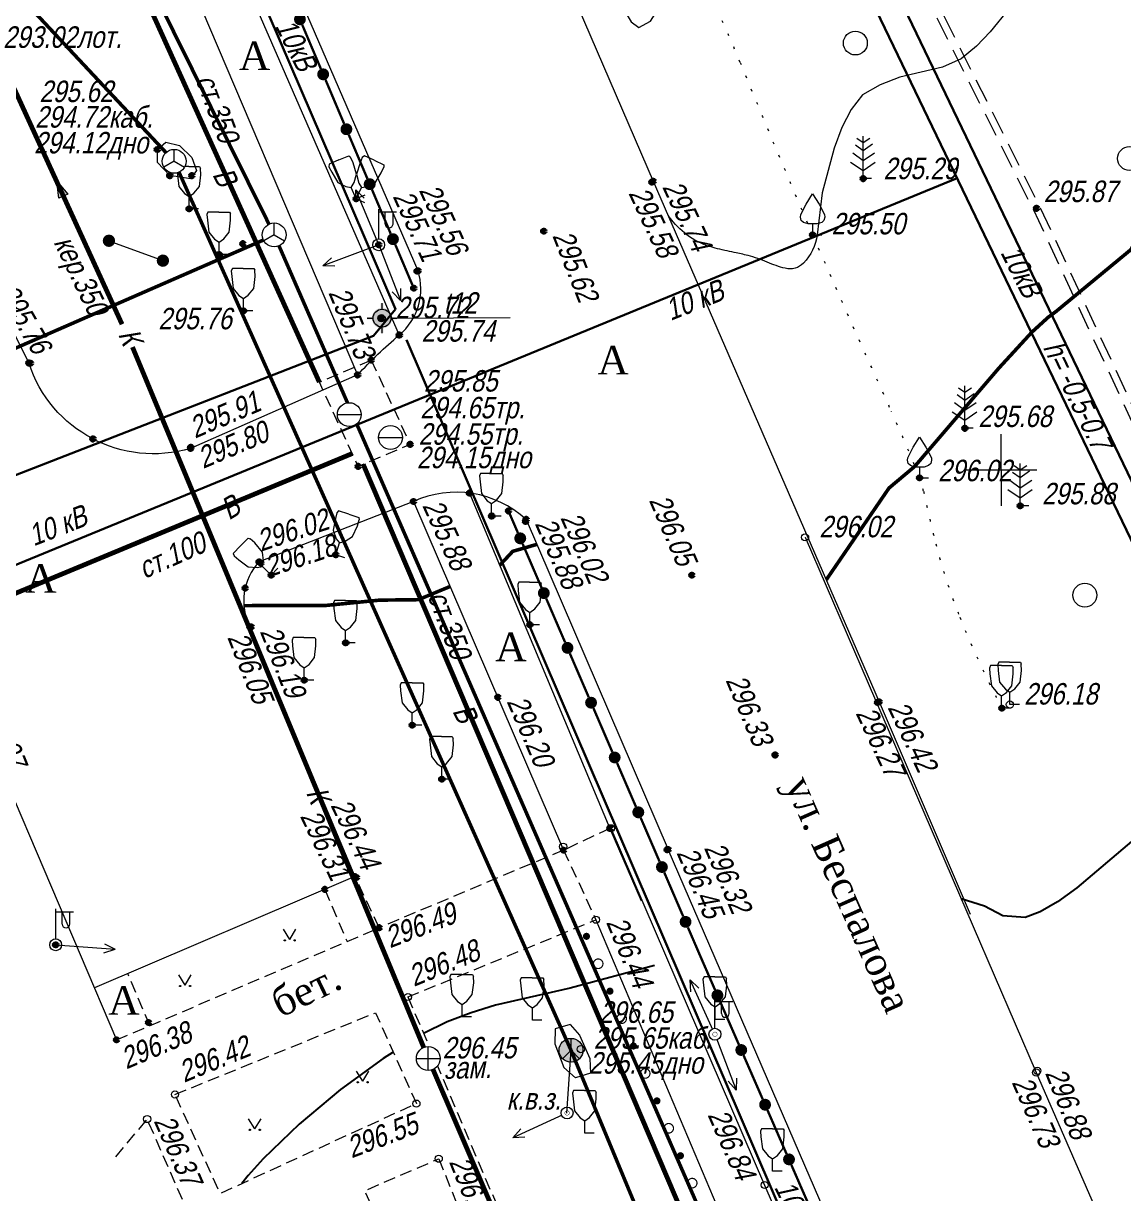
# Model space of a CAD drawing. Header units: metres. Extents: x 5191936 to 10384803, y 4968698 to 9938221.
# Drawn here: x 5192409.03 to 5192455.13, y 4968819.68 to 4968868.71 of the extents above; entities that cross this region are included whole.
import ezdxf

# ---------------------------------------------------------------- set-up
doc = ezdxf.new("R2010")
doc.units = ezdxf.units.M
doc.set_wipeout_variables(frame=1)
for name, pattern in [('71100000a', [1, 0, -1]), ('COMMUN', [6, 5, -1]), ('DASHED', [0.75, 0.5, -0.25]), ('DASHEDX2', [1.5, 1, -0.5])]:
    doc.linetypes.add(name, pattern=pattern)
doc.layers.get('0').update_dxf_attribs({"lineweight": 18})
for name, color, linetype, lineweight in [('31252100', 7, 'Continuous', 18), ('51361400', 7, 'Continuous', 18), ('51361800', 7, 'Continuous', 18), ('51361960', 7, 'Continuous', 18), ('51472300', 7, 'Continuous', 18), ('51478610', 7, 'Continuous', 18), ('71100000', 7, 'Continuous', 18), ('71133200', 7, 'Continuous', 18), ('71133300', 7, 'Continuous', 18), ('71133600', 7, 'Continuous', 18), ('82211000', 7, 'Continuous', 18), ('Commun', 7, 'Continuous', 18), ('ELE_SKLAD', 7, 'Continuous', 18), ('GEO_POINTS', 7, 'Continuous', 18), ('Grid', 7, 'Continuous', 18), ('Otm', 7, 'Continuous', 18), ('R_Поверхность5_CNT-MAJ', 7, 'Continuous', 18), ('R_Поверхность5_CNT-MIN', 7, 'Continuous', 18), ('Sit', 7, 'Continuous', 18), ('Text', 7, 'Continuous', 18), ('Text_com', 7, 'Continuous', 18), ('Us_znak', 7, 'Continuous', 18), ('Us_znak_fon', 7, 'Continuous', 18)]:
    doc.layers.add(name, color=color, linetype=linetype, lineweight=lineweight)
doc.layers.add('71224000', color=7, linetype='Continuous')
doc.layers.add('R_Поверхность1_CNT-MIN', color=7, linetype='Continuous')
doc.styles.add('eskd', font='ESKD1.shx', dxfattribs={"width": 1.2, "oblique": 15})
doc.styles.get("Standard").update_dxf_attribs({"font": 'arial.ttf', "width": 0.8, "oblique": 13, "height": 0.9})
doc.styles.add('style1', font='times.ttf', dxfattribs={"height": 1})
doc.linetypes.add('KABELww_500', pattern='A,0.0001,-0.4,[131,ltypeshp.shx,S=0.4,R=90,X=0.4,Y=-0.4],0.2,[131,ltypeshp.shx,S=0.2,R=90,X=0.4,Y=-0.2],3.6,[131,ltypeshp.shx,S=0.2,R=-90,X=-0.4,Y=0.2],0.2,[131,ltypeshp.shx,S=0.4,R=-90,X=-0.4,Y=0.4],-0.8,4,-0.4', length=9.6001)
doc.linetypes.add('TEL_500', pattern='A,0.0001,-0.5,1.5,[133,ltypeshp.shx,S=0.1,R=0,X=-0.1,Y=0],1.5,-0.5', length=4.0001)
doc.linetypes.add('ПОДЗ_ЛИНИИ_СВЯЗИ', pattern='A,4.8,-0.2,[133,ltypeshp.shx,S=0.2,R=0,X=-0.2,Y=0],-0.2,4.8,-2', length=12)

# ---------------------------------------------------------------- blocks, each defined once
blk = doc.blocks.new('GAZON')
at = {"layer": 'Us_znak', "linetype": 'COMMUN', "lineweight": -2}
for points in [[(-0.233, -0.041, 1), (-0.183, -0.041, 1)], [(0.183, -0.041, 1), (0.233, -0.041, 1)]]:
    blk.add_hatch(color=0, dxfattribs=at).paths.add_polyline_path(points)
at = {"layer": 'Us_znak', "color": 0, "linetype": 'COMMUN', "lineweight": -2}
for points in [[(0, 0), (-0.26, 0.427)], [(0, 0), (0.26, 0.427)]]:
    blk.add_lwpolyline(points, dxfattribs=at)
for centre in [(-0.208, -0.041), (0.208, -0.041)]:
    blk.add_circle(centre, 0.025, dxfattribs=at)
blk = doc.blocks.new('71133200')
for p, q in [((-0.924145, 3.560442), (-1.024145, 3.360442)), ((-1.024145, 3.360442), (-0.977382, 2.864397)), ((-0.024145, 3.560442), (-0.924145, 3.560442)), ((-0.024145, 3.560442), (0.875855, 3.560442)), ((0.875855, 3.560442), (0.958164, 3.395824)), ((0.975974, 2.864397), (0.958164, 3.395824)), ((-0.977382, 2.864397), (-0.861899, 1.88241)), ((0.861899, 1.88241), (0.975974, 2.864397)), ((-0.861899, 1.88241), (-0.374616, 1.28565)), ((-0.374616, 1.28565), (0, 1.039723)), ((0, 1.039723), (0.401375, 1.321765)), ((0, 0), (0, 1.039723)), ((0.401375, 1.321765), (0.861899, 1.88241)), ((0.8, 0), (0, 0))]:
    blk.add_line(p, q)
at = {"style": 'eskd', "oblique": 14.99997778}
blk.add_attdef('Z', (1.873004, -0.239356), '', height=2, dxfattribs=at)
blk = doc.blocks.new('KOVER')
at = {"layer": 'Us_znak', "lineweight": -2}
blk.add_hatch(color=0, dxfattribs=at).paths.add_polyline_path([(-0.21, 0, 1), (0.21, 0, 1)])
at = {"layer": 'Us_znak_fon', "true_color": 0xffffff}
blk.add_hatch(color=7, dxfattribs=at).paths.add_polyline_path([(-0.26, 0, 1), (0.26, 0, 1)])
at = {"layer": 'Us_znak', "color": 0, "lineweight": -2}
blk.add_circle((0, 0), 0.21, dxfattribs=at)
blk = doc.blocks.new('51472300')
for p, q in [((0, 0.5), (0, 3)), ((0, 2.75), (1.5, 2.75)), ((0.538, 1.74), (0.538, 2.75)), ((1.2, 1.74), (1.2, 2.75))]:
    blk.add_line(p, q)
at = {"color": 7}
for radius in [0.5, 0.05]:
    blk.add_circle((0, 0), radius, dxfattribs=at)
blk.add_arc((0.869, 1.752), 0.331, 182.15673, 357.84327)
at = {"oblique": 15}
blk.add_attdef('Z', (1.021, -1.366), '', height=2, dxfattribs=at)
blk = doc.blocks.new('NAPR')
at = {"layer": 'Us_znak', "color": 0, "linetype": 'Continuous', "lineweight": -2}
for p in [(-0.191, 2.038), (0.189, 2.037)]:
    blk.add_line(p, (0, 2.5), dxfattribs=at)
blk.add_lwpolyline([(0, 0), (0, 2.5)], dxfattribs=at)
blk = doc.blocks.new('71133300')
for p, q in [((0, 0.91), (0, 0)), ((0, 0), (0.76, 0))]:
    blk.add_line(p, q)
blk.add_lwpolyline([(0, 0.91), (-0.385, 0.91), (-0.76, 1.03), (-0.95, 1.21), (-1.01, 1.47), (-0.99, 1.69), (-0.54, 2.57), (0, 3.42), (0.54, 2.57), (0.99, 1.69), (1.01, 1.47), (0.95, 1.21), (0.76, 1.03), (0.385, 0.91)], close=True)
at = {"style": 'eskd', "oblique": 15}
blk.add_attdef('Z', (1.77, -0.69), '', height=2, dxfattribs=at)
blk = doc.blocks.new('71133600')
for p, q in [((-0.52, 3.393), (0, 3.023)), ((0, 3.023), (0.55, 3.393)), ((-0.86, 2.163), (0, 1.513)), ((0, 1.513), (0.96, 2.163))]:
    blk.add_line(p, q)
for points in [[(0.71, 0), (0, 0), (0, 3.55)], [(-0.64, 2.838), (0, 2.368), (0, 2.368), (0.78, 2.928)], [(-1.05, 1.38), (0, 0.67), (1, 1.38)]]:
    blk.add_lwpolyline(points)
at = {"style": 'eskd', "oblique": 14.99998}
blk.add_attdef('Z', (2.033, -0.191), '', height=2, dxfattribs=at)
blk = doc.blocks.new('*U51')
at = {"layer": '82211000', "linetype": 'Continuous', "ltscale": 0.5}
for points in [[(5192420.521, 4968869.11, 1), (5192420.716, 4968868.65, 1)], [(5192421.496, 4968866.808, 1), (5192421.691, 4968866.348, 1)], [(5192422.47, 4968864.506, 1), (5192422.665, 4968864.045, 1)], [(5192423.445, 4968862.204, 1), (5192423.64, 4968861.743, 1)], [(5192424.42, 4968859.902, 1), (5192424.615, 4968859.441, 1)]]:
    blk.add_hatch(color=256, dxfattribs=at).paths.add_polyline_path(points, flags=0)
at = {"layer": '82211000', "linetype": 'Continuous', "ltscale": 0.5, "const_width": 0.1}
for points in [[(5192420.716, 4968868.65), (5192421.496, 4968866.808)], [(5192421.691, 4968866.348), (5192422.47, 4968864.506)], [(5192422.665, 4968864.045), (5192423.445, 4968862.204)], [(5192423.64, 4968861.743), (5192424.42, 4968859.902)]]:
    blk.add_lwpolyline(points, dxfattribs=at)
at = {"layer": '82211000', "ltscale": 0.5, "const_width": 0.1}
blk.add_lwpolyline([(5192424.615, 4968859.441), (5192425.388, 4968857.617)], dxfattribs=at)
blk = doc.blocks.new('*U57')
at = {"layer": '82211000', "linetype": 'Continuous', "ltscale": 0.5}
for points in [[(5192429.752, 4968847.366, 1), (5192429.95, 4968846.907, 1)], [(5192430.741, 4968845.07, 1), (5192430.939, 4968844.611, 1)], [(5192431.731, 4968842.774, 1), (5192431.928, 4968842.315, 1)], [(5192432.72, 4968840.478, 1), (5192432.918, 4968840.019, 1)], [(5192433.709, 4968838.182, 1), (5192433.907, 4968837.723, 1)], [(5192434.699, 4968835.887, 1), (5192434.897, 4968835.427, 1)], [(5192435.688, 4968833.591, 1), (5192435.886, 4968833.132, 1)], [(5192436.678, 4968831.295, 1), (5192436.875, 4968830.836, 1)]]:
    blk.add_hatch(color=256, dxfattribs=at).paths.add_polyline_path(points, flags=0)
at = {"layer": '82211000', "linetype": 'Continuous', "ltscale": 0.5, "flags": 128}
blk.add_lwpolyline([(5192429.356, 4968848.284, 0.1, 0.1, 0), (5192429.752, 4968847.366, 0, 0, 0)], format="xyseb", dxfattribs=at)
at = {"layer": '82211000', "linetype": 'Continuous', "ltscale": 0.5, "const_width": 0.1}
for points in [[(5192429.95, 4968846.907), (5192430.741, 4968845.07)], [(5192430.939, 4968844.611), (5192431.731, 4968842.774)], [(5192431.928, 4968842.315), (5192432.72, 4968840.478)], [(5192432.918, 4968840.019), (5192433.709, 4968838.182)], [(5192433.907, 4968837.723), (5192434.699, 4968835.887)], [(5192434.897, 4968835.427), (5192435.688, 4968833.591)], [(5192435.886, 4968833.132), (5192436.678, 4968831.295)]]:
    blk.add_lwpolyline(points, dxfattribs=at)
at = {"layer": '82211000', "ltscale": 0.5, "const_width": 0.1}
blk.add_lwpolyline([(5192436.875, 4968830.836), (5192437.386, 4968829.652)], dxfattribs=at)
blk = doc.blocks.new('31252100a')
blk.add_circle((0, 0), 1)
blk = doc.blocks.new('51361960a')
at = {"style": 'eskd', "oblique": 15}
for tag, p in [('Z', (1.722, 1.4)), ('Z1', (1.722, -1)), ('Z2', (1.722, -3.4))]:
    blk.add_attdef(tag, p, '', height=2, dxfattribs=at)
at = {"color": 7}
blk.add_wipeout([(-0.098, 1), (-0.292, 0.962), (-0.474, 0.886), (-0.637, 0.777), (-0.777, 0.637), (-0.886, 0.474), (-0.962, 0.292), (-1, 0.098), (-1, -0.098), (-0.962, -0.292), (-0.886, -0.474), (-0.777, -0.637), (-0.637, -0.777), (-0.474, -0.886), (-0.292, -0.962), (-0.098, -1), (0.098, -1), (0.292, -0.962), (0.474, -0.886), (0.637, -0.777), (0.777, -0.637), (0.886, -0.474), (0.962, -0.292), (1, -0.098), (1, 0.098), (0.962, 0.292), (0.886, 0.474), (0.777, 0.637), (0.637, 0.777), (0.474, 0.886), (0.292, 0.962), (0.098, 1)], dxfattribs=at)
blk.add_wipeout([(-0.098, 1), (-0.292, 0.962), (-0.474, 0.886), (-0.637, 0.777), (-0.777, 0.637), (-0.886, 0.474), (-0.962, 0.292), (-1, 0.098), (-1, -0.098), (-0.962, -0.292), (-0.886, -0.474), (-0.777, -0.637), (-0.637, -0.777), (-0.474, -0.886), (-0.292, -0.962), (-0.098, -1), (0.098, -1), (0.292, -0.962), (0.474, -0.886), (0.637, -0.777), (0.777, -0.637), (0.886, -0.474), (0.962, -0.292), (1, -0.098), (1, 0.098), (0.962, 0.292), (0.886, 0.474), (0.777, 0.637), (0.637, 0.777), (0.474, 0.886), (0.292, 0.962), (0.098, 1)], dxfattribs=at)
for q in [(0, 1), (-0.867, -0.498), (0.867, -0.498)]:
    blk.add_line((0, 0), q)
blk.add_circle((0, 0), 1)
blk = doc.blocks.new('51361400a')
at = {"style": 'eskd', "oblique": 15}
for tag, p in [('Z', (1.722, 1.4)), ('Z1', (1.722, -1)), ('Z2', (1.722, -3.4))]:
    blk.add_attdef(tag, p, '', height=2, dxfattribs=at)
at = {"color": 7}
blk.add_wipeout([(-0.098, 1), (-0.292, 0.962), (-0.474, 0.886), (-0.637, 0.777), (-0.777, 0.637), (-0.886, 0.474), (-0.962, 0.292), (-1, 0.098), (-1, -0.098), (-0.962, -0.292), (-0.886, -0.474), (-0.777, -0.637), (-0.637, -0.777), (-0.474, -0.886), (-0.292, -0.962), (-0.098, -1), (0.098, -1), (0.292, -0.962), (0.474, -0.886), (0.637, -0.777), (0.777, -0.637), (0.886, -0.474), (0.962, -0.292), (1, -0.098), (1, 0.098), (0.962, 0.292), (0.886, 0.474), (0.777, 0.637), (0.637, 0.777), (0.474, 0.886), (0.292, 0.962), (0.098, 1)], dxfattribs=at)
blk.add_line((-1, 0), (1, 0))
blk.add_circle((0, 0), 1)
blk = doc.blocks.new('A$C52264BE2')
at = {"layer": 'Sit'}
h = blk.add_hatch(color=32, dxfattribs=at)
h.dxf.hatch_style = 1
h.paths.add_polyline_path([(0, 0.374), (0.714, 0.443), (0.15, 0)])
at = {"layer": 'Sit', "color": 32, "elevation": 285.308}
blk.add_lwpolyline([(0, 0.374), (0.714, 0.443), (0.15, 0), (0, 0.374)], dxfattribs=at)
blk = doc.blocks.new('POINT')
at = {"layer": 'Us_znak', "linetype": 'Continuous', "lineweight": -2}
h = blk.add_hatch(color=0, dxfattribs=at)
edge = h.paths.add_edge_path()
edge.add_arc((0, 0), 0.05, 0, 360)
at = {"layer": 'Us_znak_fon', "linetype": 'Continuous', "true_color": 0xffffff}
blk.add_hatch(color=7, dxfattribs=at).paths.add_polyline_path([(-0.422, 0.05, -0.346708), (-0.05, 0.422), (-0.05, 0.625), (0.05, 0.625), (0.05, 0.422, -0.346708), (0.422, 0.05), (0.625, 0.05), (0.625, -0.05), (0.422, -0.05, -0.346708), (0.05, -0.422), (0.05, -0.625), (-0.05, -0.625), (-0.05, -0.422, -0.346708), (-0.422, -0.05), (-0.625, -0.05), (-0.625, 0.05)])
at = {"layer": 'Us_znak', "color": 0, "linetype": 'Continuous', "lineweight": -2}
for p, q in [((0, 0.375), (0, 0.625)), ((-0.625, 0), (-0.375, 0)), ((0.375, 0), (0.625, 0)), ((0, -0.625), (0, -0.375))]:
    blk.add_line(p, q, dxfattribs=at)
for radius in [0.375, 0.05]:
    blk.add_circle((0, 0), radius, dxfattribs=at)
blk = doc.blocks.new('GRID')
at = {"layer": 'Grid', "color": 104}
blk.add_line((-1.5, 0), (1.5, 0), dxfattribs=at)
for points in [[(0, 0), (0, 1.5)], [(0, 0), (0, -1.5)]]:
    blk.add_lwpolyline(points, dxfattribs=at)
blk = doc.blocks.new('KOLTEL')
at = {"layer": 'Us_znak_fon', "linetype": 'DASHEDX2', "ltscale": 10, "true_color": 0xffffff}
blk.add_hatch(color=7, dxfattribs=at).paths.add_polyline_path([(-0.524, 0, 1), (0.524, 0, 1)])
at = {"layer": 'Us_znak', "color": 0, "linetype": 'Continuous', "lineweight": -2}
for q in [(0, 0.5), (-0.354, -0.354), (0.354, -0.354)]:
    blk.add_line((0, 0), q, dxfattribs=at)
blk.add_circle((0, 0), 0.5, dxfattribs=at)
blk = doc.blocks.new('51478610')
at = {"style": 'eskd', "oblique": 14.99998}
blk.add_attdef('Z', (1.108, -0.778), '', height=2, dxfattribs=at)
at = {"color": 7}
blk.add_wipeout([(0.5, 0.049), (0.481, 0.146), (0.443, 0.237), (0.388, 0.319), (0.319, 0.388), (0.237, 0.443), (0.146, 0.481), (0.049, 0.5), (-0.049, 0.5), (-0.146, 0.481), (-0.237, 0.443), (-0.319, 0.388), (-0.388, 0.319), (-0.443, 0.237), (-0.481, 0.146), (-0.5, 0.049), (-0.5, -0.049), (-0.481, -0.146), (-0.443, -0.237), (-0.388, -0.319), (-0.319, -0.388), (-0.237, -0.443), (-0.146, -0.481), (-0.049, -0.5), (0.049, -0.5), (0.146, -0.481), (0.237, -0.443), (0.319, -0.388), (0.388, -0.319), (0.443, -0.237), (0.481, -0.146), (0.5, -0.049)], dxfattribs=at)
at = {"color": 7, "const_width": 0.375}
blk.add_lwpolyline([(0.013, 0.013, 1), (-0.013, -0.013, 1), (0.013, 0.013)], format="xyb", close=True, dxfattribs=at)
blk.add_circle((0, 0), 0.5)
blk = doc.blocks.new('51361800a')
at = {"style": 'eskd', "oblique": 15}
for tag, p in [('Z', (1.722, 1.4)), ('Z1', (1.722, -1)), ('Z2', (1.722, -3.4))]:
    blk.add_attdef(tag, p, '', height=2, dxfattribs=at)
at = {"color": 7}
blk.add_wipeout([(-0.098, 1), (-0.292, 0.962), (-0.474, 0.886), (-0.637, 0.777), (-0.777, 0.637), (-0.886, 0.474), (-0.962, 0.292), (-1, 0.098), (-1, -0.098), (-0.962, -0.292), (-0.886, -0.474), (-0.777, -0.637), (-0.637, -0.777), (-0.474, -0.886), (-0.292, -0.962), (-0.098, -1), (0.098, -1), (0.292, -0.962), (0.474, -0.886), (0.637, -0.777), (0.777, -0.637), (0.886, -0.474), (0.962, -0.292), (1, -0.098), (1, 0.098), (0.962, 0.292), (0.886, 0.474), (0.777, 0.637), (0.637, 0.777), (0.474, 0.886), (0.292, 0.962), (0.098, 1)], dxfattribs=at)
for p, q in [((0, -1), (0, 1)), ((-1, 0), (1, 0))]:
    blk.add_line(p, q)
blk.add_circle((0, 0), 1)
blk = doc.blocks.new('*U389')
at = {"layer": '82211000', "linetype": 'Continuous', "ltscale": 0.5}
for points in [[(5192438.212, 4968827.758, 1), (5192438.012, 4968828.216, 1)], [(5192439.211, 4968825.466, 1), (5192439.011, 4968825.924, 1)], [(5192440.211, 4968823.175, 1), (5192440.011, 4968823.633, 1)], [(5192441.21, 4968820.883, 1), (5192441.01, 4968821.341, 1)], [(5192442.21, 4968818.592, 1), (5192442.01, 4968819.05, 1)], [(5192443.209, 4968816.3, 1), (5192443.009, 4968816.758, 1)], [(5192444.209, 4968814.009, 1), (5192444.009, 4968814.467, 1)], [(5192445.208, 4968811.717, 1), (5192445.008, 4968812.175, 1)], [(5192446.207, 4968809.425, 1), (5192446.008, 4968809.884, 1)], [(5192447.207, 4968807.134, 1), (5192447.007, 4968807.592, 1)], [(5192448.206, 4968804.842, 1), (5192448.006, 4968805.301, 1)], [(5192449.206, 4968802.551, 1), (5192449.006, 4968803.009, 1)], [(5192450.205, 4968800.259, 1), (5192450.005, 4968800.718, 1)], [(5192451.205, 4968797.968, 1), (5192451.005, 4968798.426, 1)]]:
    blk.add_hatch(color=256, dxfattribs=at).paths.add_polyline_path(points, flags=0)
at = {"layer": '82211000', "ltscale": 0.5}
blk.add_lwpolyline([(5192438.012, 4968828.216, 0.1, 0.1, 0), (5192437.386, 4968829.652, 0.1, 0.1, 0)], format="xyseb", dxfattribs=at)
at = {"layer": '82211000', "linetype": 'Continuous', "ltscale": 0.5}
for points in [[(5192439.011, 4968825.924, 0.1, 0.1, 0), (5192438.212, 4968827.758, 0.1, 0.1, 0)], [(5192440.011, 4968823.633, 0.1, 0.1, 0), (5192439.211, 4968825.466, 0.1, 0.1, 0)], [(5192441.01, 4968821.341, 0.1, 0.1, 0), (5192440.211, 4968823.175, 0.1, 0.1, 0)], [(5192442.01, 4968819.05, 0.1, 0.1, 0), (5192441.21, 4968820.883, 0.1, 0.1, 0)], [(5192443.009, 4968816.758, 0.1, 0.1, 0), (5192442.21, 4968818.592, 0.1, 0.1, 0)], [(5192444.009, 4968814.467, 0.1, 0.1, 0), (5192443.209, 4968816.3, 0.1, 0.1, 0)], [(5192445.008, 4968812.175, 0.1, 0.1, 0), (5192444.209, 4968814.009, 0.1, 0.1, 0)], [(5192446.008, 4968809.884, 0.1, 0.1, 0), (5192445.208, 4968811.717, 0.1, 0.1, 0)], [(5192447.007, 4968807.592, 0.1, 0.1, 0), (5192446.207, 4968809.425, 0.1, 0.1, 0)], [(5192448.006, 4968805.301, 0.1, 0.1, 0), (5192447.207, 4968807.134, 0.1, 0.1, 0)], [(5192449.006, 4968803.009, 0.1, 0.1, 0), (5192448.206, 4968804.842, 0.1, 0.1, 0)], [(5192450.005, 4968800.718, 0.1, 0.1, 0), (5192449.206, 4968802.551, 0.1, 0.1, 0)], [(5192451.005, 4968798.426, 0.1, 0.1, 0), (5192450.205, 4968800.259, 0.1, 0.1, 0)]]:
    blk.add_lwpolyline(points, format="xyseb", dxfattribs=at)
at = {"layer": '82211000', "linetype": 'Continuous', "ltscale": 0.5, "flags": 128}
blk.add_lwpolyline([(5192451.604, 4968797.051, 0.1, 0.1, 0), (5192451.205, 4968797.968, 0, 0, 0)], format="xyseb", dxfattribs=at)
blk = doc.blocks.new('*U393')
at = {"layer": '71224000', "linetype": 'Continuous', "ltscale": 0.5}
for points in [[(5192432.565, 4968830.597, 1), (5192432.683, 4968830.321, 1)], [(5192433.55, 4968828.299, 1), (5192433.668, 4968828.023, 1)], [(5192434.535, 4968826.001, 1), (5192434.653, 4968825.725, 1)], [(5192435.52, 4968823.703, 1), (5192435.638, 4968823.427, 1)], [(5192436.505, 4968821.405, 1), (5192436.623, 4968821.13, 1)]]:
    blk.add_hatch(color=256, dxfattribs=at).paths.add_polyline_path(points, flags=0)
at = {"layer": '71224000', "ltscale": 0.5, "flags": 128}
blk.add_lwpolyline([(5192432.604, 4968830.505), (5192432.624, 4968830.459)], dxfattribs=at)
at = {"layer": '71224000', "linetype": 'Continuous', "ltscale": 0.5, "const_width": 0.05}
for points in [[(5192433.038, 4968829.494, 1), (5192433.195, 4968829.126, 1)], [(5192434.023, 4968827.196, 1), (5192434.18, 4968826.828, 1)], [(5192435.008, 4968824.898, 1), (5192435.165, 4968824.53, 1)], [(5192435.992, 4968822.6, 1), (5192436.15, 4968822.232, 1)], [(5192436.977, 4968820.302, 1), (5192437.135, 4968819.935, 1)]]:
    blk.add_lwpolyline(points, format="xyb", close=True, dxfattribs=at)

msp = doc.modelspace()

# ---------------------------------------------------------------- linework, layer by layer
at = {"color": 192, "linetype": 'ПОДЗ_ЛИНИИ_СВЯЗИ', "lineweight": 60, "ltscale": 0.4, "const_width": 0.15, "flags": 128}
for points, elevation in [([(5192359.414, 4968975.202), (5192400.151, 4968879.163), (5192415.349, 4968862.931), (5192431.978, 4968825.684)], 290.481), ([(5192419.322, 4968860.298), (5192412.955, 4968873.145)], 295.619), ([(5192419.086, 4968859.632), (5192382.002, 4968843.455)], 295.619), ([(5192419.742, 4968859.39), (5192467.862, 4968749.101)], 295.619)]:
    msp.add_lwpolyline(points, dxfattribs=dict(at, elevation=elevation))
at = {"layer": '71100000', "linetype": '71100000a', "ltscale": 0.5}
msp.add_lwpolyline([(5192450.035, 4968840.02, -0.025435), (5192448.271, 4968843.83, -0.033015), (5192447.263, 4968846.905, -0.010565), (5192446.748, 4968849.109, 0.041009), (5192446.581, 4968849.668, 0.014385), (5192445.404, 4968852.443, -0.005343), (5192442.102, 4968859.852, -0.005186), (5192439.063, 4968867.076, 0.013408), (5192437.842, 4968869.851, 0.048157), (5192436.86, 4968871.498, -0.019154), (5192434.162, 4968875.479, -0.011167), (5192431.893, 4968879.309, -0.029325), (5192431.149, 4968880.834, -0.071855), (5192430.95, 4968881.604, -0.041893), (5192430.917, 4968882.963, -0.078018), (5192431.018, 4968883.425, -0.033707), (5192431.48, 4968884.412, -0.688426), (5192433.967, 4968884.061, 0.504722), (5192436.64, 4968882.894, 0.126735), (5192437.571, 4968883.807, 0.034981), (5192439.691, 4968887.949, 0.128452), (5192441.207, 4968898.148, 0.127487), (5192437.534, 4968907.864)], format="xyb", dxfattribs=at)
at = {"layer": 'Commun', "color": 1, "linetype": 'KABELww_500', "lineweight": 30, "flags": 128}
for points in [[(5192313.741, 4969113.03), (5192318.688, 4969101.205), (5192326.535, 4969083.027), (5192337.274, 4969058.319), (5192355.261, 4969016.032), (5192359.208, 4969007.01), (5192365.761, 4968992.071), (5192384.47, 4968949.726), (5192398.816, 4968916.917), (5192412.72, 4968884.388), (5192424.626, 4968856.733), (5192424.626, 4968856.733)], [(5192424.626, 4968856.733), (5192423.708, 4968855.615), (5192384.856, 4968840.509)]]:
    msp.add_lwpolyline(points, dxfattribs=at)
for points, elevation in [([(5192382.466, 4969011.289), (5192415.089, 4968933.441), (5192434.818, 4968889.937), (5192496.307, 4968762.206)], 289.986), ([(5192470.823, 4968955.324), (5192470.043, 4968959.241), (5192459.28, 4968956.949), (5192460.771, 4968950.247), (5192451.844, 4968948.527), (5192433.445, 4968895.36), (5192497.244, 4968762.638)], 289.986), ([(5192448.161, 4968862.219), (5192387.086, 4968837.14)], 294.626), ([(5192425.079, 4968855.453), (5192470.325, 4968750.235)], 289.986)]:
    msp.add_lwpolyline(points, dxfattribs=dict(at, elevation=elevation))
at = {"layer": 'Commun', "color": 32, "linetype": 'COMMUN', "ltscale": 0.7, "const_width": 0.2, "flags": 128}
for points in [[(5192390.778, 4968907.375), (5192407.624, 4968868.211), (5192413.165, 4968856.104)], [(5192413.603, 4968855.148), (5192425.998, 4968825.342)]]:
    msp.add_lwpolyline(points, dxfattribs=at)
at = {"layer": 'Commun', "color": 106, "linetype": 'COMMUN', "ltscale": 0.7, "const_width": 0.2, "flags": 128}
for points, elevation in [([(5192407.783, 4968883.842), (5192421.432, 4968853.68)], 288.015), ([(5192422.811, 4968850.687), (5192389.705, 4968836.944)], 295.736), ([(5192423.269, 4968850.237), (5192466.623, 4968748.53)], 295.736)]:
    msp.add_lwpolyline(points, dxfattribs=dict(at, elevation=elevation))
at = {"layer": 'GEO_POINTS', "color": 1}
for points, elevation in [([(5192424.034, 4968856.357), (5192424.034, 4968856.357)], 295.718), ([(5192441.784, 4968847.178), (5192441.784, 4968847.178)], 296.015), ([(5192450.368, 4968840.17), (5192450.368, 4968840.17)], 296.18), ([(5192433.646, 4968834.986), (5192433.646, 4968834.986)], 296.379), ([(5192431.649, 4968834.216), (5192431.649, 4968834.216)], 296.328), ([(5192433.021, 4968831.155), (5192433.021, 4968831.155)], 296.436), ([(5192425.145, 4968827.918), (5192425.145, 4968827.918)], 296.482), ([(5192432.39, 4968825.733), (5192432.39, 4968825.733)], 296.654), ([(5192425.998, 4968825.342), (5192425.998, 4968825.342)], 296.449), ([(5192451.471, 4968824.754), (5192451.471, 4968824.754)], 296.733), ([(5192451.517, 4968824.822), (5192451.517, 4968824.822)], 296.884), ([(5192415.384, 4968823.834), (5192415.384, 4968823.834)], 296.421), ([(5192425.499, 4968823.45), (5192425.499, 4968823.45)], 296.548), ([(5192414.218, 4968822.803), (5192414.218, 4968822.803)], 296.371), ([(5192426.435, 4968821.141), (5192426.435, 4968821.141)], 296.608), ([(5192440.091, 4968820.039), (5192440.091, 4968820.039)], 296.84)]:
    msp.add_lwpolyline(points, dxfattribs=dict(at, elevation=elevation))
at = {"layer": 'GEO_POINTS', "lineweight": 60}
for centre in [(5192414.644, 4968863.429, 295.496), (5192415.349, 4968862.931, 295.619), (5192415.162, 4968862.33, 295.517), (5192416.09, 4968862.332, 295.467), (5192444.218, 4968862.205, 295.288), (5192435.366, 4968862.061, 295.584), (5192435.424, 4968862.1, 295.738), (5192422.974, 4968861.36, 295.682), (5192415.973, 4968860.938, 295.629), (5192451.486, 4968860.963, 295.87), (5192430.834, 4968860.002, 295.62), (5192442.102, 4968859.852, 295.5), (5192412.616, 4968859.603, 295.598), (5192418.232, 4968859.478, 295.753), (5192423.919, 4968859.433, 295.704), (5192414.878, 4968858.769, 295.601), (5192417.228, 4968859.027, 295.673), (5192425.526, 4968858.326, 295.707), (5192425.567, 4968858.343, 295.558), (5192425.388, 4968857.617, 295.695), (5192418.25, 4968856.667, 295.76), (5192424.058, 4968856.359, 295.741), (5192424.784, 4968855.654, 295.662), (5192409.263, 4968854.481, 295.668), (5192409.329, 4968854.472, 295.762), (5192423.606, 4968854.606, 295.736), (5192423.038, 4968853.981, 295.735), (5192422.688, 4968852.318, 295.832), (5192448.478, 4968851.745, 295.684), (5192411.948, 4968851.299, 295.761), (5192416.046, 4968850.952, 295.913), (5192424.414, 4968851.36, 295.849), (5192425.235, 4968851.073, 295.797), (5192416.038, 4968850.902, 295.802), (5192423.06, 4968850.148, 295.836), (5192446.581, 4968849.668, 296.024), (5192427.721, 4968849.03, 295.875), (5192425.373, 4968848.677, 295.883), (5192450.802, 4968848.494, 295.878), (5192428.653, 4968848.07, 295.97), (5192429.356, 4968848.284, 295.965), (5192430.069, 4968847.841, 296.024), (5192430.093, 4968847.929, 295.885), (5192418.908, 4968846.151, 296.021), (5192418.978, 4968846.092, 296.183), (5192422.119, 4968846.449, 295.98), (5192419.42, 4968845.593, 296.103), (5192437.045, 4968845.593, 296.053), (5192418.324, 4968845.053, 296.06), (5192418.524, 4968843.425, 296.045), (5192418.581, 4968843.421, 296.191), (5192430.255, 4968843.514, 296.175), (5192422.535, 4968842.756, 296.018), (5192420.8, 4968841.194, 296.161), (5192428.915, 4968840.476, 296.204), (5192444.82, 4968840.263, 296.27), (5192444.889, 4968840.285, 296.423), (5192450.035, 4968840.02, 296.2), (5192425.327, 4968839.306, 295.941), (5192440.528, 4968838.057, 296.327), (5192426.562, 4968837.046, 296.253), (5192433.609, 4968834.984, 296.399), (5192431.669, 4968834.07, 296.342), (5192436.006, 4968834.09, 296.449), (5192436.055, 4968834.095, 296.322), (5192422.923, 4968832.966, 296.309), (5192422.985, 4968832.924, 296.439), (5192421.666, 4968832.425, 296.313), (5192423.942, 4968830.818, 296.494), (5192410.384, 4968830.105, 296.361), (5192414.28, 4968826.848, 296.412), (5192412.936, 4968826.125, 296.382)]:
    msp.add_circle(centre, 0.06, dxfattribs=at)
at = {"layer": 'GEO_POINTS', "color": 1}
for centre in [(5192424.034, 4968856.357, 295.718), (5192441.784, 4968847.178, 296.015), (5192450.368, 4968840.17, 296.18), (5192433.646, 4968834.986, 296.379), (5192431.649, 4968834.216, 296.328), (5192433.021, 4968831.155, 296.436), (5192425.145, 4968827.918, 296.482), (5192425.998, 4968825.342, 296.449), (5192432.39, 4968825.733, 296.654), (5192451.471, 4968824.754, 296.733), (5192451.517, 4968824.822, 296.884), (5192415.384, 4968823.834, 296.421), (5192425.499, 4968823.45, 296.548), (5192414.218, 4968822.803, 296.371), (5192426.435, 4968821.141, 296.608), (5192440.091, 4968820.039, 296.84)]:
    msp.add_circle(centre, 0.15, dxfattribs=at)
at = {"layer": 'R_Поверхность1_CNT-MIN', "color": 32, "elevation": 296.5}
for points in [[(5192462.377, 4968839.186), (5192462.052, 4968838.568), (5192461.722, 4968838.181), (5192461.272, 4968838.069), (5192460.58, 4968837.939), (5192459.686, 4968837.756), (5192459.096, 4968837.425), (5192458.394, 4968836.918), (5192453.179, 4968832.495), (5192452.367, 4968831.911), (5192451.635, 4968831.482), (5192451.007, 4968831.247), (5192450.074, 4968831.313), (5192449.301, 4968831.717), (5192448.328, 4968832.03)], [(5192435.472, 4968829.23), (5192431.937, 4968828.292), (5192428.814, 4968827.57), (5192427.79, 4968827.256), (5192426.783, 4968826.87), (5192425.798, 4968826.39)], [(5192424.529, 4968825.606), (5192424.101, 4968825.342), (5192422.312, 4968824.036), (5192420.585, 4968822.593), (5192419.075, 4968821.135), (5192418.45, 4968820.439), (5192418.183, 4968820.096)]]:
    msp.add_lwpolyline(points, dxfattribs=at)
at = {"layer": 'R_Поверхность5_CNT-MAJ', "color": 32, "elevation": 296, "flags": 128}
msp.add_lwpolyline([(5192506.282, 4968931.554, 0.15, 0.15, 0), (5192496.66, 4968903.041, 0.15, 0.15, 0), (5192493.655, 4968896.656, 0.15, 0.15, 0), (5192485.676, 4968883.654, 0.15, 0.15, 0), (5192484.858, 4968880.647, 0.15, 0.15, 0), (5192483.836, 4968878.993, 0.15, 0.15, 0), (5192482.846, 4968877.999, 0.15, 0.15, 0), (5192481.553, 4968876.93, 0.15, 0.15, 0), (5192478.247, 4968874.615, 0.15, 0.15, 0), (5192464.154, 4968865.895, 0.15, 0.15, 0), (5192461.343, 4968863.919, 0.15, 0.15, 0), (5192457.438, 4968861.247, 0.15, 0.15, 0), (5192456.659, 4968860.625, 0.15, 0.15, 0), (5192456.026, 4968860.037, 0.15, 0.15, 0), (5192455.572, 4968859.492, 0.15, 0.15, 0), (5192455.453, 4968859.244, 0.15, 0.15, 0), (5192452.291, 4968856.631, 0.15, 0.15, 0), (5192451.966, 4968856.391, 0.15, 0.15, 0), (5192451.294, 4968855.778, 0.15, 0.15, 0), (5192449.903, 4968854.263, 0.15, 0.15, 0), (5192446.373, 4968850.141, 0.15, 0.15, 0), (5192446.373, 4968850.141, 0.15, 0.15, 0), (5192446.373, 4968850.141, 0, 0, 0)], format="xyseb", dxfattribs=at)
at = {"layer": 'R_Поверхность5_CNT-MAJ', "color": 32, "const_width": 0.15, "flags": 128}
for points, elevation in [([(5192446.373, 4968850.141), (5192445.304, 4968849.243), (5192442.672, 4968845.394)], 296), ([(5192430.545, 4968846.881), (5192429.536, 4968846.59), (5192428.99, 4968846.004)], 295.885), ([(5192418.271, 4968844.315), (5192421.659, 4968844.318), (5192423.954, 4968844.545), (5192425.582, 4968844.564), (5192426.908, 4968845.116)], 296)]:
    msp.add_lwpolyline(points, dxfattribs=dict(at, elevation=elevation))
at = {"layer": 'R_Поверхность5_CNT-MIN', "color": 32, "elevation": 295.5, "flags": 128}
msp.add_lwpolyline([(5192501.698, 4968942.258), (5192481.104, 4968900.912), (5192477.708, 4968890.353), (5192476.858, 4968888.668), (5192475.75, 4968887.064), (5192474.628, 4968885.837), (5192473.319, 4968884.669), (5192471.855, 4968883.551), (5192468.573, 4968881.424), (5192458.025, 4968875.268), (5192451.139, 4968870.319), (5192449.542, 4968868.352), (5192448.967, 4968867.752), (5192448.332, 4968867.232), (5192447.55, 4968866.871), (5192445.753, 4968866.464), (5192444.935, 4968866.141), (5192444.189, 4968865.717), (5192443.716, 4968865.106), (5192443.323, 4968864.346), (5192442.998, 4968863.482), (5192442.497, 4968861.614), (5192442.292, 4968859.852)], dxfattribs=at)
msp.add_lwpolyline([(5192434.817, 4968868.538), (5192435.304, 4968868.8), (5192435.802, 4968869.572), (5192436.684, 4968871.623), (5192437.679, 4968874.273), (5192437.956, 4968875.25), (5192438.12, 4968876.175), (5192438.122, 4968876.991), (5192437.911, 4968877.64), (5192437.382, 4968878.154), (5192436.544, 4968878.6), (5192435.521, 4968878.963), (5192434.435, 4968879.226), (5192433.41, 4968879.373), (5192432.569, 4968879.389), (5192432.035, 4968879.258), (5192431.723, 4968878.528), (5192431.858, 4968877.316), (5192432.17, 4968875.715), (5192433.066, 4968872.301), (5192433.795, 4968870.159), (5192434.158, 4968869.337), (5192434.503, 4968868.773)], close=True, dxfattribs=at)
at = {"layer": 'R_Поверхность5_CNT-MIN', "color": 32}
msp.add_lwpolyline([(5192442.292, 4968859.852, -0.156787), (5192441.719, 4968858.668, -0.271187), (5192440.953, 4968858.448, -0.038526), (5192440.203, 4968858.703, 0.035701), (5192439.395, 4968858.982, 0.016938), (5192438.821, 4968859.115, -0.012112), (5192438.016, 4968859.293, -0.159893), (5192436.264, 4968860.39, -0.017346), (5192436.042, 4968860.676)], format="xyb", dxfattribs=at)
at = {"layer": 'Sit', "flags": 128}
for points, elevation in [([(5192401.318, 4968914.377), (5192399.728, 4968913.704), (5192405.13, 4968901.111), (5192417.041, 4968873.396), (5192424.784, 4968855.654)], 293.5), ([(5192425.567, 4968858.343), (5192418.758, 4968874.07), (5192411.656, 4968890.252)], 295.558), ([(5192408.67, 4968887.478), (5192414.788, 4968873.252), (5192415.133, 4968872.512), (5192423.038, 4968853.981)], 294.548), ([(5192427.28, 4968880.964), (5192435.424, 4968862.1), (5192444.889, 4968840.285), (5192448.71, 4968831.388), (5192448.71, 4968831.388)], 294.85), ([(5192416.033, 4968862.193), (5192415.162, 4968862.33), (5192414.644, 4968862.884), (5192414.644, 4968863.429), (5192414.996, 4968863.74), (5192415.573, 4968863.594), (5192416.089, 4968863.096), (5192416.286, 4968862.553), (5192416.033, 4968862.193)], 295.467), ([(5192412.616, 4968859.603), (5192414.878, 4968858.769)], 295.598), ([(5192424.683, 4968856.359), (5192429.431, 4968856.394)], 295.741), ([(5192427.721, 4968849.03), (5192433.609, 4968834.984), (5192434.918, 4968831.943)], 295.875), ([(5192425.373, 4968848.677), (5192431.669, 4968834.07), (5192431.669, 4968834.07)], 295.883), ([(5192430.093, 4968847.929), (5192436.055, 4968834.095), (5192436.055, 4968834.095)], 295.885), ([(5192422.923, 4968832.966), (5192412.006, 4968828.306)], 295.885)]:
    msp.add_lwpolyline(points, dxfattribs=dict(at, elevation=elevation))
at = {"layer": 'Sit', "linetype": 'DASHEDX2', "elevation": 294.626, "flags": 128}
for points in [[(5192439.894, 4968886.884), (5192441.79, 4968879.902), (5192451.351, 4968860.898), (5192458.515, 4968845.493), (5192462.08, 4968837.232)], [(5192440.184, 4968886.963), (5192442.071, 4968880.01), (5192451.621, 4968861.028), (5192458.789, 4968845.616), (5192462.356, 4968837.351)]]:
    msp.add_lwpolyline(points, dxfattribs=at)
at = {"layer": 'Sit', "flags": 128}
for points, elevation in [([(5192423.038, 4968853.981, -0.003779), (5192423.038, 4968853.981), (5192416.038, 4968850.902, -0.40702), (5192409.263, 4968854.481), (5192406.62, 4968859.773, 0.208396), (5192399.295, 4968865.903, 0.153394), (5192393.4, 4968865.794), (5192389.835, 4968864.49)], 295.558), ([(5192423.038, 4968853.981, -0.034609), (5192424.784, 4968855.654, 0.305332), (5192425.567, 4968858.343, -42.936073)], 294.548), ([(5192430.093, 4968847.929, 0.300387), (5192425.373, 4968848.677), (5192418.908, 4968846.151, 0.315214), (5192418.524, 4968843.425), (5192422.923, 4968832.966)], 295.885), ([(5192400.752, 4968843.48, -0.297881), (5192406.832, 4968840.429), (5192412.936, 4968826.125)], 295.281)]:
    msp.add_lwpolyline(points, format="xyb", dxfattribs=dict(at, elevation=elevation))
at = {"layer": 'Sit', "linetype": 'DASHED', "elevation": 295.736, "flags": 128}
msp.add_lwpolyline([(5192423.606, 4968854.606), (5192425.235, 4968851.073), (5192423.06, 4968850.148), (5192421.432, 4968853.68)], close=True, dxfattribs=at)
at = {"layer": 'Sit'}
for points, elevation in [([(5192441.784, 4968847.178), (5192451.471, 4968824.754), (5192456.948, 4968812.198), (5192462.682, 4968798.966), (5192466.036, 4968791.178), (5192472.247, 4968776.792), (5192482.229, 4968753.754)], 296.015), ([(5192433.646, 4968834.986), (5192440.091, 4968820.039), (5192443.639, 4968811.886), (5192450.575, 4968795.697), (5192456.257, 4968782.489), (5192457.556, 4968783.015)], 296.379), ([(5192433.021, 4968831.155), (5192438.083, 4968819.161), (5192441.545, 4968811.065), (5192448.548, 4968794.79), (5192448.548, 4968794.79)], 296.436), ([(5192431.314, 4968826.577), (5192431.297, 4968825.954), (5192431.683, 4968824.961), (5192432.167, 4968824.536), (5192432.167, 4968824.536)], 296.529), ([(5192431.943, 4968826.764), (5192431.314, 4968826.577)], 296.529), ([(5192431.943, 4968826.764), (5192432.332, 4968826.312), (5192432.768, 4968825.34), (5192432.797, 4968824.723), (5192432.167, 4968824.536)], 296.529)]:
    msp.add_lwpolyline(points, dxfattribs=dict(at, elevation=elevation))
at = {"layer": 'Sit', "linetype": 'DASHED', "flags": 128}
for points, elevation in [([(5192433.609, 4968834.984), (5192431.669, 4968834.07)], 295.875), ([(5192431.669, 4968834.07), (5192423.942, 4968830.818)], 295.883), ([(5192431.669, 4968834.07), (5192433.021, 4968831.155)], 295.875), ([(5192423.942, 4968830.818), (5192422.923, 4968832.966)], 295.281), ([(5192421.666, 4968832.425), (5192422.596, 4968830.244)], 296.313), ([(5192425.145, 4968827.918), (5192433.021, 4968831.155)], 296.482), ([(5192412.936, 4968826.125), (5192423.942, 4968830.818)], 295.281), ([(5192414.335, 4968826.721), (5192413.404, 4968828.903)], 296.412), ([(5192425.145, 4968827.918), (5192433.163, 4968809.153), (5192424.184, 4968805.023), (5192430.667, 4968790.698), (5192438.663, 4968772.88)], 296.482), ([(5192415.384, 4968823.834), (5192423.785, 4968827.257), (5192425.499, 4968823.45), (5192417.276, 4968819.681), (5192415.384, 4968823.834)], 296.421), ([(5192422.618, 4968803.629), (5192414.218, 4968822.803), (5192412.891, 4968821.227)], 296.733), ([(5192426.435, 4968821.141), (5192428.525, 4968815.95), (5192426.932, 4968815.305), (5192424.819, 4968816.499), (5192423.335, 4968819.801), (5192426.435, 4968821.141)], 296.608)]:
    msp.add_lwpolyline(points, dxfattribs=dict(at, elevation=elevation))
at = {"layer": 'Sit', "elevation": 297.946}
msp.add_lwpolyline([(5192452.303, 4968777.216, 0.185644), (5192457.556, 4968783.015, 0.302059), (5192457.425, 4968784.885), (5192452.077, 4968797.023), (5192445.488, 4968812.269), (5192436.055, 4968834.095)], format="xyb", dxfattribs=at)

# ---------------------------------------------------------------- block references
at = {"layer": '31252100', "color": 7, "xscale": 0.5, "yscale": 0.5, "zscale": 0.5}
for p in [(5192443.892, 4968867.887), (5192455.378, 4968863.05), (5192453.508, 4968844.755)]:
    msp.add_blockref('31252100a', p, dxfattribs=at)
at = {"layer": '51472300', "color": 7, "xscale": 0.5, "yscale": 0.5, "zscale": 0.5}
for p in [(5192423.919, 4968859.433, 295.704), (5192410.384, 4968830.105, 296.361)]:
    msp.add_blockref('51472300', p, dxfattribs=at)
at = {"layer": '51472300', "color": 0, "xscale": 0.5, "yscale": 0.5, "zscale": 0.5}
msp.add_blockref('51472300', (5192438.008, 4968826.356, 296.518), dxfattribs=at)
at = {"layer": '71133200', "color": 7}
for p, xscale, yscale, zscale, rotation in [((5192422.974, 4968861.36, 295.682), 0.5, 0.5, 0.5, 23.56173167746967), ((5192422.974, 4968861.36, 295.682), 0.5, 0.5, 0.5, 334.5722066678987), ((5192422.119, 4968846.449, 295.98), 0.4999999999999999, 0.4999999999999999, 0.4999999999999999, 341.6915370803217), ((5192419.42, 4968845.593, 296.103), 0.5, 0.5, 0.5, 45.84729318958991)]:
    msp.add_blockref('71133200', p, dxfattribs=dict(at, xscale=xscale, yscale=yscale, zscale=zscale, rotation=rotation))
at = {"layer": '71133200', "color": 7, "xscale": 0.5, "yscale": 0.5, "zscale": 0.5}
for p in [(5192415.973, 4968860.938, 295.629), (5192417.228, 4968859.027, 295.673), (5192418.25, 4968856.667, 295.76), (5192428.653, 4968848.07, 295.97), (5192430.255, 4968843.514, 296.175), (5192422.535, 4968842.756, 296.018), (5192420.8, 4968841.194, 296.161), (5192450.022, 4968840.02, 296.2), (5192425.327, 4968839.306, 295.941), (5192426.562, 4968837.046, 296.253)]:
    msp.add_blockref('71133200', p, dxfattribs=at)
at = {"layer": '71133200', "color": 0, "xscale": 0.5, "yscale": 0.5, "zscale": 0.5}
for p in [(5192450.368, 4968840.17, 296.18), (5192427.411, 4968827.082, 296.561), (5192430.358, 4968826.946, 296.399), (5192438.02, 4968826.98, 296.558), (5192432.55, 4968822.213, 296.517), (5192440.427, 4968820.62, 296.162)]:
    msp.add_blockref('71133200', p, dxfattribs=at)
at = {"layer": '71133300', "color": 7, "xscale": 0.5, "yscale": 0.5, "zscale": 0.5}
for p in [(5192442.102, 4968859.852, 295.5), (5192446.581, 4968849.668, 296.024)]:
    msp.add_blockref('71133300', p, dxfattribs=at)
at = {"layer": '71133600', "color": 7, "xscale": 0.5, "yscale": 0.5, "zscale": 0.5}
for p in [(5192444.218, 4968862.205, 295.288), (5192448.478, 4968851.745, 295.684), (5192450.802, 4968848.494, 295.878)]:
    msp.add_blockref('71133600', p, dxfattribs=at)
at = {"layer": '71224000'}
msp.add_blockref('*U393', (0, 0), dxfattribs=at)
at = {"layer": '82211000', "color": 7}
for name in ['*U51', '*U57']:
    msp.add_blockref(name, (0, 0), dxfattribs=at)
at = {"layer": 'Grid', "color": 7, "linetype": 'Continuous'}
msp.add_blockref('GRID', (5192450, 4968850), dxfattribs=at)
at = {"layer": 'Sit', "color": 7, "rotation": 91.91052808722874}
msp.add_blockref('A$C52264BE2', (5192410.897, 4968861.401, -285.308), dxfattribs=at)
at = {"layer": 'Sit', "color": 7, "linetype": 'Continuous'}
for p, rotation in [((5192423.919, 4968859.433, 295.704), 22.63254919406308), ((5192410.384, 4968830.105, 296.361), 265.7738551728125)]:
    msp.add_blockref('NAPR', p, dxfattribs=dict(at, rotation=rotation))
for name, p in [('KOVER', (5192412.616, 4968859.603, 295.598)), ('KOVER', (5192414.878, 4968858.769, 295.601)), ('POINT', (5192424.058, 4968856.359, 295.741)), ('GAZON', (5192420.193, 4968830.329)), ('GAZON', (5192415.808, 4968828.417))]:
    msp.add_blockref(name, p, dxfattribs=at)
at = {"layer": 'Sit', "color": 7, "linetype": 'Continuous', "xscale": -1}
for rotation in [110.7543291791047, 201.3055858978623]:
    msp.add_blockref('NAPR', (5192423.919, 4968859.433, 295.704), dxfattribs=dict(at, rotation=rotation))
at = {"layer": 'Sit', "linetype": 'Continuous'}
for rotation in [24.37819073987515, 200.8855815082542]:
    msp.add_blockref('NAPR', (5192438.008, 4968826.356, 296.518), dxfattribs=dict(at, rotation=rotation))
msp.add_blockref('KOLTEL', (5192431.978, 4968825.684), dxfattribs=at)
at = {"layer": 'Sit'}
for p in [(5192423.25, 4968824.386), (5192418.73, 4968822.39)]:
    msp.add_blockref('GAZON', p, dxfattribs=at)
at = {"layer": 'Sit', "linetype": 'Continuous', "xscale": -1, "rotation": 114.615899538735}
msp.add_blockref('NAPR', (5192431.814, 4968823.062, 296.505), dxfattribs=at)

# ---------------------------------------------------------------- texts
at = {"layer": 'ELE_SKLAD', "oblique": 13, "width": 0.8}
msp.add_text('t12', height=0.9, dxfattribs=at).set_placement((5192426.644, 4968856.546, 294.441))
at = {"layer": 'GEO_POINTS', "oblique": 13, "width": 0.8}
for s, p in [('295.72', (5192424.634, 4968856.357, 295.718)), ('296.02', (5192442.384, 4968847.178, 296.015)), ('296.18', (5192450.968, 4968840.17, 296.18)), ('296.65', (5192433.171, 4968826.833, 478.787)), ('296.45', (5192426.598, 4968825.342, 296.449)), ('295.45дно', (5192432.731, 4968824.705, 293.899))]:
    msp.add_text(s, height=0.9, dxfattribs=at).set_placement(p)
for s, rotation, p in [('296.44', 292.4336, (5192433.438, 4968831.053, 296.436)), ('296.48', 22.3444, (5192425.393, 4968828.338, 296.482)), ('296.42', 22.1678, (5192415.761, 4968824.319, 296.421)), ('296.88', 291.6819, (5192451.831, 4968824.736, 296.884)), ('296.73', 293.5669, (5192450.433, 4968824.343, 296.733)), ('296.55', 20.772, (5192422.783, 4968821.153, 296.548)), ('296.84', 293.5166, (5192437.689, 4968822.982, 296.84)), ('296.37', 293.6588, (5192414.482, 4968822.727, 296.371)), ('296.61', 291.9299, (5192426.856, 4968821.016, 296.608))]:
    msp.add_text(s, height=0.9, rotation=rotation, dxfattribs=at).set_placement(p)
at = {"layer": 'Otm', "oblique": 13, "width": 0.8}
for s, p in [('295.29', (5192445.075, 4968862.182, 295.288)), ('295.87', (5192451.786, 4968861.223, 295.87)), ('295.50', (5192442.898, 4968859.871, 295.5)), ('295.76', (5192414.689, 4968855.893, 295.76)), ('295.74', (5192425.716, 4968855.376, 295.741)), ('295.68', (5192449.048, 4968851.799, 295.684)), ('296.02', (5192447.365, 4968849.527, 296.024)), ('295.88', (5192451.718, 4968848.56, 295.878))]:
    msp.add_text(s, height=0.9, dxfattribs=at).set_placement(p)
for s, rotation, p in [('295.56', 294.3179, (5192425.594, 4968861.725, 295.558)), ('295.74', 294.9544, (5192435.788, 4968861.863, 295.738)), ('295.71', 294.3179, (5192424.497, 4968861.463, 295.707)), ('295.58', 294.9544, (5192434.373, 4968861.599, 295.584)), ('295.62', 291.5542, (5192431.186, 4968859.819, 295.62)), ('295.76', 299.904, (5192407.926, 4968857.443, 295.762)), ('295.73', 292.2531, (5192421.8, 4968857.43, 295.735)), ('295.91', 23.0285, (5192416.221, 4968851.308, 295.913)), ('295.80', 23.0285, (5192416.562, 4968850.04, 295.802)), ('295.88', 294.4318, (5192425.734, 4968848.512, 295.883)), ('296.05', 293.2111, (5192435.233, 4968848.73, 296.053)), ('296.02', 18.294, (5192418.985, 4968846.573, 296.103)), ('296.02', 293.3137, (5192431.522, 4968848, 296.024)), ('295.88', 293.3137, (5192430.451, 4968847.756, 295.885)), ('296.18', 18.294, (5192419.306, 4968845.495, 296.103)), ('296.19', 291.4476, (5192418.932, 4968843.236, 296.191)), ('296.05', 291.4476, (5192417.566, 4968842.991, 296.045)), ('296.33', 292.7159, (5192438.445, 4968841.193, 296.327)), ('295.97', 292.0699, (5192407.207, 4968840.283, 295.965)), ('296.20', 293.2232, (5192429.272, 4968840.303, 296.204)), ('296.27', 295.0635, (5192443.893, 4968839.812, 296.27)), ('296.42', 295.0635, (5192445.232, 4968840.049, 296.423)), ('296.44', 295.4737, (5192421.889, 4968835.953, 296.439)), ('296.31', 295.4737, (5192420.61, 4968835.497, 296.309)), ('296.45', 292.9258, (5192436.388, 4968833.963, 296.449)), ('296.32', 292.9258, (5192437.54, 4968834.171, 296.322)), ('296.49', 21.1004, (5192424.388, 4968829.952, 296.494)), ('296.38', 23.0947, (5192413.344, 4968824.877, 296.382))]:
    msp.add_text(s, height=0.9, rotation=rotation, dxfattribs=at).set_placement(p)
at = {"layer": 'Text', "style": 'style1'}
for p in [(5192418.063, 4968866.754), (5192433.089, 4968854.001), (5192409.11, 4968844.854), (5192428.807, 4968841.988), (5192412.587, 4968827.174)]:
    msp.add_text('А', height=1.2, dxfattribs=at).set_placement(p)
for s, rotation, p in [('ул. Беспалова', 293.918, (5192440.912, 4968836.844, -285.22)), ('бет.', 25.7353, (5192419.798, 4968827.031, -296.846))]:
    msp.add_text(s, height=1.2, rotation=rotation, dxfattribs=at).set_placement(p)
at = {"layer": 'Text_com', "oblique": 13, "width": 0.8}
for s, rotation, p in [('10кВ', 296.6455, (5192419.56, 4968868.607, 278.021)), ('ст.350', 290.4517, (5192416.235, 4968866.366, 277.672)), ('В', 296.7578, (5192416.934, 4968862.382, 282.899)), ('кер.350', 295.6548, (5192410.285, 4968859.545, 568.007)), ('10кВ', 296.6455, (5192449.956, 4968859.116, 568.007)), ('К', 292.5288, (5192412.991, 4968855.693, 874.573)), ('В', 31.2015, (5192417.642, 4968847.874, 282.899)), ('ст.100', 24.0527, (5192414.097, 4968845.42, 277.672)), ('ст.350', 290.4517, (5192425.962, 4968844.723, 277.672)), ('В', 296.7578, (5192426.988, 4968839.9, 282.899)), ('К', 292.5288, (5192420.863, 4968836.486, 1170.457))]:
    msp.add_text(s, height=0.9, rotation=rotation, dxfattribs=at).set_placement(p)
for s, p in [('293.02лот.', (5192408.19, 4968867.686, 295.12)), ('295.62', (5192409.704, 4968865.413, 295.619)), ('294.72каб.', (5192409.525, 4968864.342, 295.619)), ('294.12дно', (5192409.479, 4968863.262, 295.619)), ('295.85', (5192425.818, 4968853.283, 295.849)), ('294.65тр.', (5192425.662, 4968852.162, 295.849)), ('294.55тр.', (5192425.593, 4968851.057, 295.849)), ('294.15дно', (5192425.524, 4968850.073, 295.849))]:
    msp.add_text(s, height=0.9, dxfattribs=at).set_placement(p)
at = {"layer": 'Text_com', "color": 1, "oblique": 13, "width": 0.8}
for s, rotation, p in [('10 кВ ', 21.5569, (5192436.145, 4968856.241, 568.007)), ('h= -0.5-0.7', 295.6548, (5192451.742, 4968855.144, 568.007)), ('10 кВ ', 21.5569, (5192409.461, 4968846.793, 568.007)), ('10 кВ ', 295.6548, (5192440.478, 4968819.949, 568.007))]:
    msp.add_text(s, height=0.9, rotation=rotation, dxfattribs=at).set_placement(p)

# ---------------------------------------------------------------- next in the draw order: block references
at = {"layer": '51361400', "color": 7, "xscale": 0.5, "yscale": 0.5, "zscale": 0.5}
for p in [(5192422.688, 4968852.318, 295.832), (5192424.412, 4968851.357, 295.849)]:
    msp.add_blockref('51361400a', p, dxfattribs=at)
at = {"layer": '51361960', "color": 7, "xscale": 0.5, "yscale": 0.5, "zscale": 0.5}
for p in [(5192415.349, 4968862.931, 295.619), (5192419.538, 4968859.847, 290.074)]:
    msp.add_blockref('51361960a', p, dxfattribs=at)
at = {"layer": '51478610', "xscale": 0.5, "yscale": 0.5, "zscale": 0.5}
for p in [(5192438.008, 4968826.356, 296.518), (5192431.812, 4968823.058, 296.505)]:
    msp.add_blockref('51478610', p, dxfattribs=at)

# ---------------------------------------------------------------- next in the draw order: linework, layer by layer
at = {"color": 192, "linetype": 'ПОДЗ_ЛИНИИ_СВЯЗИ', "lineweight": 60, "ltscale": 0.4, "const_width": 0.15, "flags": 128}
msp.add_lwpolyline([(5192431.978, 4968825.684), (5192454.39, 4968771.655)], dxfattribs=at)
at = {"layer": 'Commun', "linetype": 'TEL_500', "elevation": 296.505, "flags": 128}
msp.add_lwpolyline([(5192431.805, 4968823.052), (5192431.978, 4968825.684)], dxfattribs=at)
at = {"layer": 'Commun', "color": 32, "linetype": 'COMMUN', "const_width": 0.2, "elevation": 297.85, "flags": 128}
msp.add_lwpolyline([(5192445.463, 4968779.967), (5192425.998, 4968825.342)], dxfattribs=at)

# ---------------------------------------------------------------- next in the draw order: block references
at = {"layer": '82211000'}
msp.add_blockref('*U389', (0, 0), dxfattribs=at)

# ---------------------------------------------------------------- next in the draw order: texts
at = {"layer": 'GEO_POINTS', "oblique": 13, "width": 0.8}
msp.add_text('295.65каб.', height=0.9, dxfattribs=at).set_placement((5192432.933, 4968825.753, 478.787))
at = {"layer": 'Text_com', "oblique": 13, "width": 0.8}
msp.add_text('к.в.з.', height=0.9, dxfattribs=at).set_placement((5192429.278, 4968823.198, -300.07))

# ---------------------------------------------------------------- next in the draw order: block references
at = {"layer": '51361800', "color": 0, "xscale": 0.5, "yscale": 0.5, "zscale": 0.5}
msp.add_blockref('51361800a', (5192425.998, 4968825.342, 296.449), dxfattribs=at)

# ---------------------------------------------------------------- next in the draw order: texts
at = {"layer": 'GEO_POINTS', "oblique": 13, "width": 0.8}
msp.add_text('зам.', height=0.9, rotation=1.3502, dxfattribs=at).set_placement((5192426.653, 4968824.483))

doc.saveas('drawing.dxf')
